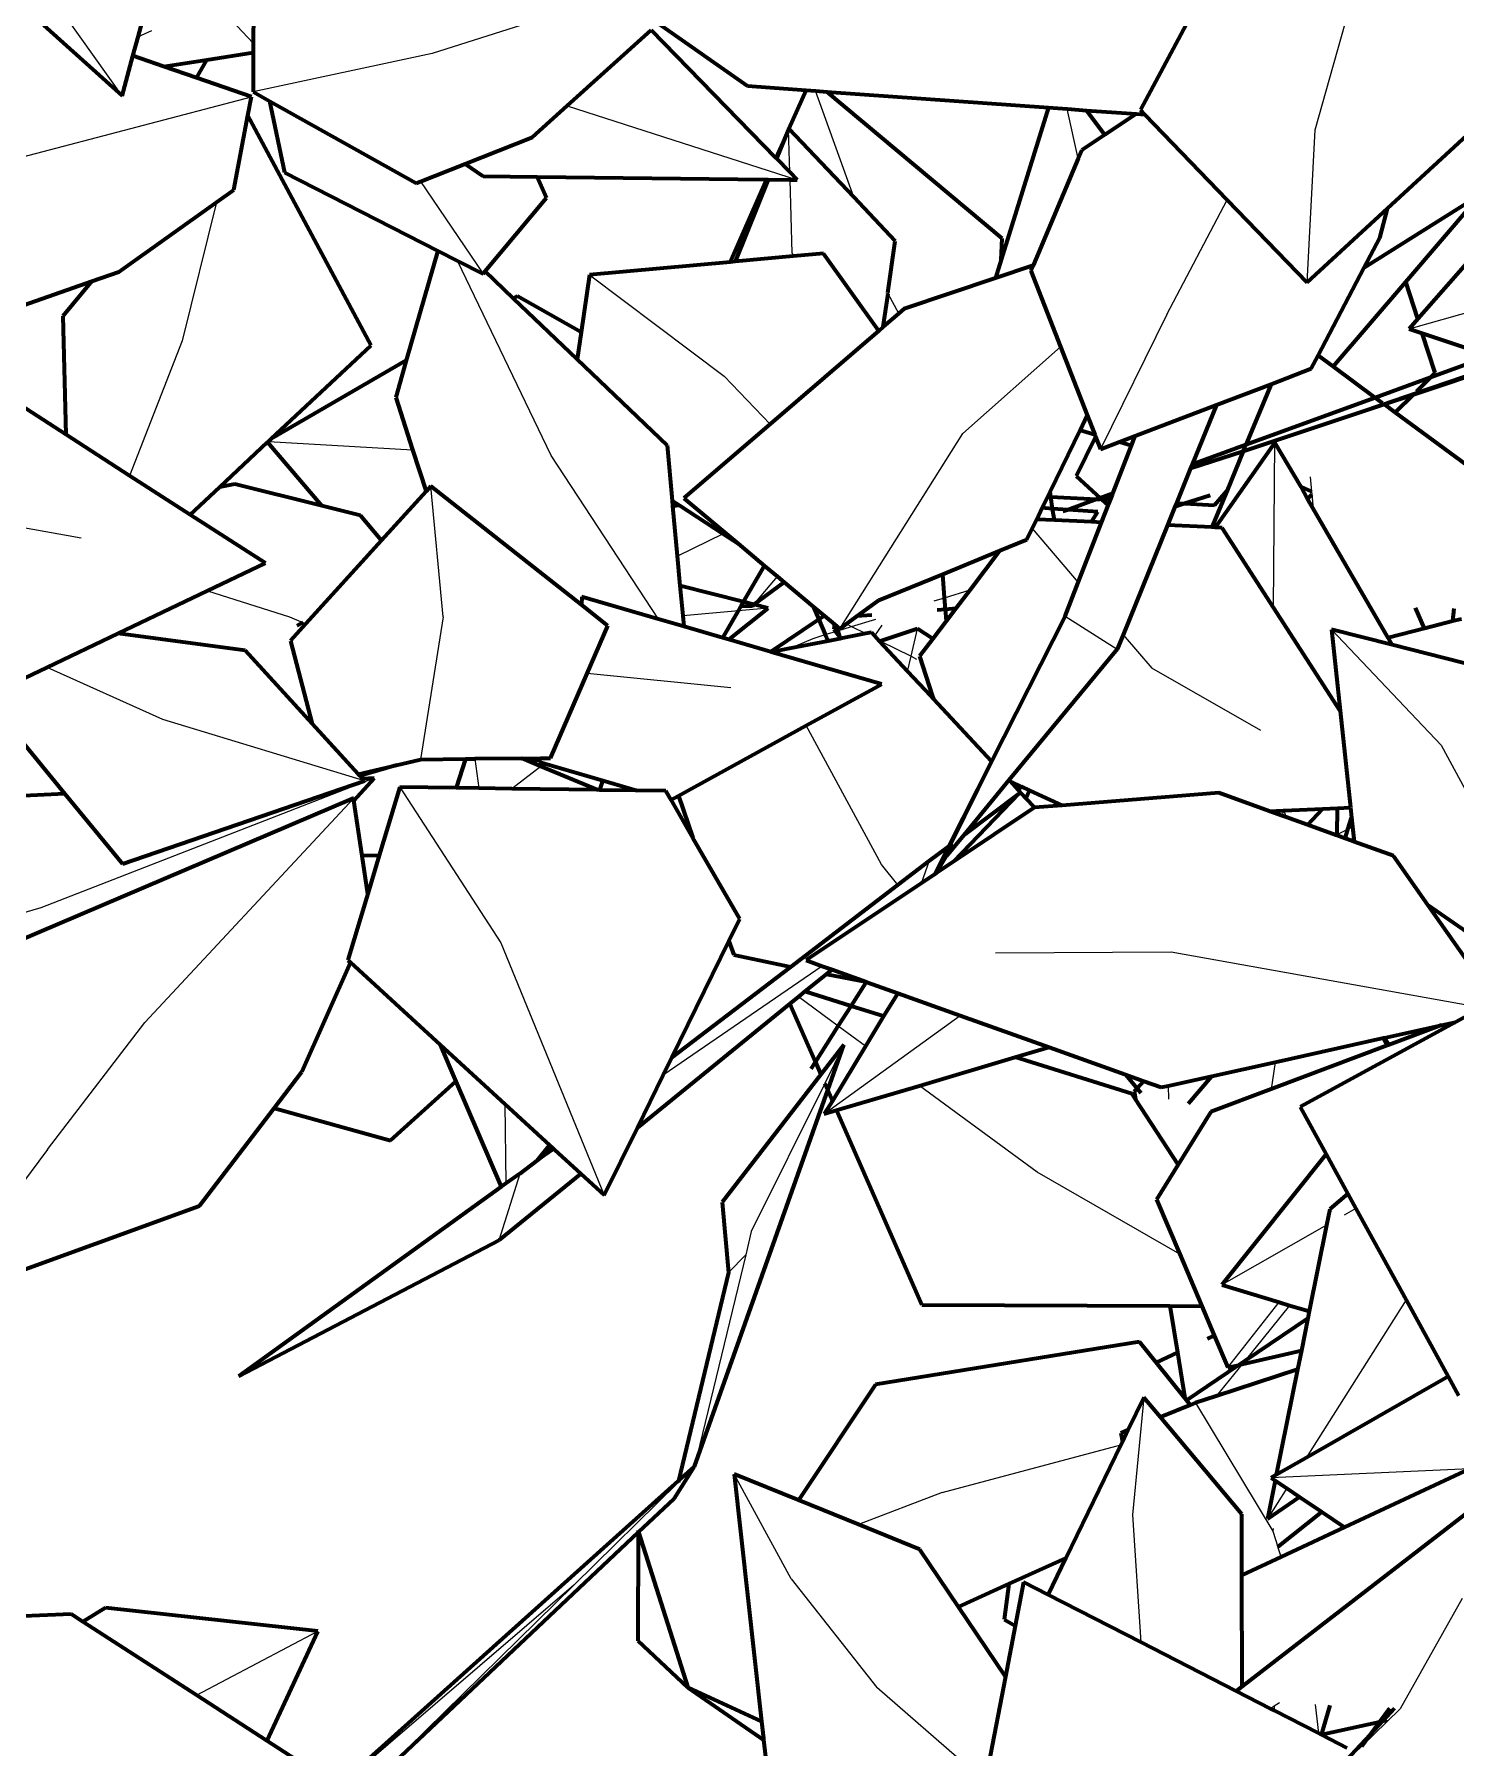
# Model space of a CAD drawing. Header units: millimetres. Extents: x 4307 to 31003, y 2809 to 20009.
# Drawn here: x 7127.6 to 7200.2, y 7709.8 to 7797.3 of the extents above; entities that cross this region are included whole.
import ezdxf

# ---------------------------------------------------------------- set-up
doc = ezdxf.new("R2010")
doc.units = ezdxf.units.MM
doc.layers.add('ProfileEdges', color=7, linetype='Continuous')

msp = doc.modelspace()

# ---------------------------------------------------------------- linework, layer by layer
for p, q in [((7134.135, 7801.787), (7138.785, 7796.827)), ((7193.045, 7792.411), (7195.502, 7801.104)), ((7132.079, 7794.142), (7127.971, 7799.929)), ((7154.264, 7798.314), (7147.928, 7796.304)), ((7133.582, 7797.465), (7132.892, 7797.165)), ((7147.928, 7796.304), (7138.775, 7794.347)), ((7126.997, 7791.033), (7138.691, 7794.09)), ((7169.467, 7788.961), (7167.517, 7794.397)), ((7154.82, 7793.632), (7166.584, 7789.849)), ((7180.946, 7790.938), (7180.377, 7793.473)), ((7166.203, 7790.239), (7166.141, 7792.418)), ((7192.647, 7784.611), (7193.045, 7792.411)), ((7147.324, 7789.767), (7150.532, 7785.05)), ((7166.32, 7786.107), (7166.214, 7789.854)), ((7136.906, 7788.706), (7135.14, 7781.62)), ((7185.474, 7782.971), (7188.561, 7788.833)), ((7166.32, 7786.107), (7166.367, 7785.948)), ((7154.006, 7775.763), (7149.226, 7785.716)), ((7155.968, 7784.996), (7162.85, 7779.819)), ((7197.855, 7782.244), (7208.782, 7785.311)), ((7171.774, 7783.028), (7171.237, 7784.027)), ((7185.474, 7782.971), (7182.081, 7776.09)), ((7135.14, 7781.62), (7132.464, 7774.736)), ((7180.037, 7781.32), (7175.053, 7776.893)), ((7198.223, 7779.04), (7202.792, 7780.592)), ((7162.85, 7779.819), (7165.196, 7777.373)), ((7196.492, 7778.451), (7198.223, 7779.04)), ((7189.397, 7776.041), (7196.492, 7778.451)), ((7139.557, 7776.482), (7146.922, 7776.066)), ((7168.76, 7766.917), (7175.053, 7776.893)), ((7190.923, 7768.006), (7190.987, 7776.44)), ((7159.498, 7767.408), (7154.006, 7775.763)), ((7186.687, 7775.12), (7189.397, 7776.041)), ((7192.8, 7774.682), (7192.867, 7773.931)), ((7148.488, 7767.527), (7147.861, 7774.2)), ((7192.867, 7773.931), (7192.881, 7773.769)), ((7192.881, 7773.769), (7192.944, 7773.067)), ((7121.094, 7773.148), (7129.986, 7771.57)), ((7162.794, 7771.764), (7160.465, 7770.632)), ((7178.595, 7772.034), (7180.947, 7769.284)), ((7164.359, 7768.155), (7165.574, 7769.579)), ((7136.444, 7768.854), (7140.634, 7767.519)), ((7173.586, 7768.339), (7174.115, 7768.502)), ((7174.115, 7768.502), (7175.418, 7768.904)), ((7140.634, 7767.519), (7141.307, 7767.235)), ((7148.488, 7767.527), (7147.33, 7760.243)), ((7163.577, 7767.833), (7160.746, 7767.581)), ((7165.091, 7767.968), (7163.577, 7767.833)), ((7169.358, 7767.034), (7170.596, 7767.416)), ((7176.566, 7760.079), (7180.275, 7767.553)), ((7180.275, 7767.553), (7182.932, 7765.874)), ((7141.307, 7767.235), (7141.468, 7767.167)), ((7167.396, 7766.428), (7168.016, 7766.62)), ((7168.016, 7766.62), (7168.532, 7766.779)), ((7168.532, 7766.779), (7168.659, 7766.818)), ((7168.659, 7766.818), (7169.358, 7767.034)), ((7169.098, 7767.164), (7169.358, 7767.034)), ((7169.358, 7767.034), (7170.089, 7766.668)), ((7170.908, 7767.109), (7170.533, 7766.549)), ((7172.398, 7765.51), (7172.725, 7766.914)), ((7183.232, 7766.613), (7184.696, 7764.902)), ((7199.494, 7760.964), (7193.892, 7766.883)), ((7166.187, 7765.909), (7167.396, 7766.428)), ((7170.84, 7766.291), (7172.398, 7765.51)), ((7134.158, 7762.276), (7128.256, 7764.939)), ((7172.218, 7764.741), (7172.398, 7765.51)), ((7172.398, 7765.51), (7172.675, 7765.371)), ((7190.268, 7761.715), (7184.696, 7764.902)), ((7163.195, 7763.901), (7155.847, 7764.628)), ((7144.459, 7759.147), (7134.158, 7762.276)), ((7170.89, 7754.878), (7167.036, 7761.967)), ((7199.494, 7760.964), (7204.483, 7751.72)), ((7150.111, 7760.272), (7150.314, 7758.768)), ((7153.474, 7759.885), (7151.999, 7758.743)), ((7153.67, 7760.037), (7153.474, 7759.885)), ((7174.517, 7755.95), (7176.566, 7760.079)), ((7144.959, 7759.282), (7127.918, 7752.653)), ((7146.267, 7758.827), (7151.426, 7750.868)), ((7133.246, 7746.801), (7143.913, 7758.255)), ((7191.411, 7757.634), (7191.36, 7757.363)), ((7191.562, 7757.29), (7191.474, 7757.637)), ((7194.109, 7756.373), (7194.181, 7756.409)), ((7194.181, 7756.409), (7194.727, 7756.678)), ((7194.727, 7756.678), (7194.966, 7756.796)), ((7174.189, 7755.289), (7174.517, 7755.95)), ((7171.717, 7753.827), (7170.89, 7754.878)), ((7173.333, 7755.061), (7172.908, 7753.909)), ((7127.918, 7752.653), (7107.476, 7746.684)), ((7151.426, 7750.868), (7156.72, 7737.973)), ((7185.698, 7750.403), (7176.71, 7750.35)), ((7201.565, 7747.558), (7185.698, 7750.403)), ((7167.857, 7749.687), (7159.732, 7744.111)), ((7168.68, 7746.615), (7166.643, 7748.11)), ((7128.269, 7740.317), (7133.246, 7746.801)), ((7167.965, 7742.131), (7174.914, 7747.164)), ((7170.069, 7745.596), (7168.68, 7746.615)), ((7168.966, 7745.664), (7167.987, 7743.691)), ((7191.013, 7744.783), (7190.806, 7743.394)), ((7167.987, 7743.691), (7164.236, 7736.123)), ((7178.836, 7739.162), (7172.826, 7743.573)), ((7185.547, 7743.569), (7185.556, 7742.892)), ((7151.646, 7742.625), (7151.691, 7738.568)), ((7128.269, 7740.317), (7122.468, 7732.521)), ((7154.18, 7740.301), (7152.417, 7739.091)), ((7151.345, 7735.677), (7152.417, 7739.091)), ((7186.129, 7734.974), (7178.836, 7739.162)), ((7195.136, 7737.298), (7194.535, 7736.957)), ((7164.236, 7736.123), (7163.95, 7734.94)), ((7193.631, 7736.443), (7188.274, 7733.398)), ((7163.95, 7734.94), (7161.332, 7724.118)), ((7163.07, 7734.033), (7163.95, 7734.94)), ((7188.589, 7729.175), (7191.212, 7732.51)), ((7197.694, 7732.637), (7192.585, 7724.559)), ((7191.748, 7732.348), (7189.472, 7729.534)), ((7189.317, 7729.344), (7187.996, 7727.711)), ((7189.472, 7729.534), (7189.317, 7729.344)), ((7184.299, 7727.649), (7183.713, 7721.655)), ((7186.936, 7727.363), (7190.883, 7720.82)), ((7173.983, 7722.794), (7183.119, 7725.221)), ((7161.332, 7724.118), (7160.497, 7723.298)), ((7166.278, 7718.374), (7163.361, 7723.728)), ((7200.943, 7724.006), (7190.81, 7723.544)), ((7160.497, 7723.298), (7155.162, 7718.063)), ((7173.983, 7722.794), (7169.714, 7721.147)), ((7191.604, 7723.008), (7190.615, 7721.444)), ((7183.713, 7721.655), (7184.137, 7715.141)), ((7190.909, 7720.958), (7190.883, 7720.82)), ((7190.883, 7720.82), (7191.144, 7720.02)), ((7191.312, 7719.507), (7191.144, 7720.02)), ((7166.278, 7718.374), (7170.652, 7712.835)), ((7155.162, 7718.063), (7141.548, 7706.379)), ((7155.162, 7718.063), (7144.404, 7707.504)), ((7200.557, 7717.37), (7197.393, 7711.737)), ((7135.873, 7712.438), (7142.078, 7715.713)), ((7164.854, 7710.224), (7160.994, 7712.823)), ((7175.271, 7708.808), (7170.652, 7712.835)), ((7190.964, 7711.872), (7190.772, 7711.739)), ((7190.964, 7711.872), (7190.949, 7711.647)), ((7191.222, 7712.051), (7190.964, 7711.872)), ((7193.057, 7711.958), (7193.214, 7710.486)), ((7196.716, 7711.08), (7197.393, 7711.737)), ((7195.433, 7709.835), (7196.716, 7711.08)), ((7194.403, 7708.835), (7195.433, 7709.835))]:
    msp.add_line(p, q)
at = {"layer": 'ProfileEdges', "lineweight": 211}
for p, q in [((7132.892, 7797.165), (7134.135, 7801.787)), ((7188.394, 7801.403), (7184.12, 7793.423)), ((7138.792, 7798.388), (7138.785, 7796.827)), ((7128.057, 7797.76), (7132.079, 7794.142)), ((7132.628, 7796.182), (7132.892, 7797.165)), ((7154.82, 7793.632), (7159.113, 7797.491)), ((7165.496, 7790.962), (7159.113, 7797.491)), ((7159.498, 7797.837), (7164.046, 7794.647)), ((7136.402, 7795.988), (7138.783, 7796.364)), ((7138.783, 7796.364), (7138.775, 7794.347)), ((7138.785, 7796.827), (7138.783, 7796.364)), ((7132.079, 7794.142), (7132.628, 7796.182)), ((7134.199, 7795.64), (7132.628, 7796.182)), ((7134.199, 7795.64), (7136.402, 7795.988)), ((7135.886, 7795.058), (7134.199, 7795.64)), ((7135.886, 7795.058), (7136.402, 7795.988)), ((7138.691, 7794.09), (7135.886, 7795.058)), ((7164.046, 7794.647), (7167.032, 7794.432)), ((7138.511, 7793.137), (7138.691, 7794.09)), ((7138.775, 7794.347), (7139.61, 7793.88)), ((7139.61, 7793.88), (7140.384, 7790.222)), ((7139.61, 7793.88), (7147.113, 7789.683)), ((7167.032, 7794.432), (7166.158, 7792.457)), ((7167.032, 7794.432), (7167.517, 7794.397)), ((7167.517, 7794.397), (7168.088, 7794.356)), ((7177.047, 7786.859), (7168.088, 7794.356)), ((7168.088, 7794.356), (7179.426, 7793.542)), ((7137.791, 7789.336), (7138.511, 7793.137)), ((7144.799, 7781.383), (7138.511, 7793.137)), ((7153.046, 7792.037), (7154.82, 7793.632)), ((7179.426, 7793.542), (7177.006, 7785.771)), ((7179.426, 7793.542), (7180.377, 7793.473)), ((7180.377, 7793.473), (7181.368, 7793.402)), ((7182.301, 7792.145), (7181.368, 7793.402)), ((7181.368, 7793.402), (7183.917, 7793.219)), ((7183.917, 7793.219), (7182.301, 7792.145)), ((7183.917, 7793.219), (7184.348, 7793.188)), ((7184.12, 7793.423), (7184.348, 7793.188)), ((7184.348, 7793.188), (7188.561, 7788.833)), ((7149.619, 7790.677), (7153.046, 7792.037)), ((7166.141, 7792.418), (7165.858, 7791.779)), ((7166.139, 7792.477), (7166.141, 7792.418)), ((7166.158, 7792.457), (7166.139, 7792.477)), ((7169.467, 7788.961), (7166.158, 7792.457)), ((7182.301, 7792.145), (7181.126, 7791.363)), ((7196.747, 7788.382), (7201.45, 7792.707)), ((7165.858, 7791.779), (7165.496, 7790.962)), ((7165.858, 7791.779), (7165.519, 7790.938)), ((7181.126, 7791.363), (7180.946, 7790.938)), ((7140.384, 7790.222), (7148.216, 7786.231)), ((7147.324, 7789.767), (7149.619, 7790.677)), ((7149.619, 7790.677), (7150.531, 7790.048)), ((7165.519, 7790.938), (7165.496, 7790.962)), ((7166.203, 7790.239), (7165.519, 7790.938)), ((7166.584, 7789.849), (7166.203, 7790.239)), ((7180.946, 7790.938), (7178.632, 7785.479)), ((7136.906, 7788.706), (7137.791, 7789.336)), ((7147.113, 7789.683), (7147.324, 7789.767)), ((7150.531, 7790.048), (7153.294, 7790.014)), ((7153.764, 7788.926), (7153.294, 7790.014)), ((7153.294, 7790.014), (7165.013, 7789.869)), ((7165.013, 7789.869), (7163.147, 7785.653)), ((7165.089, 7789.868), (7163.402, 7785.676)), ((7165.013, 7789.869), (7165.089, 7789.868)), ((7165.089, 7789.868), (7166.214, 7789.854)), ((7166.214, 7789.854), (7166.584, 7789.849)), ((7131.912, 7785.15), (7136.906, 7788.706)), ((7150.641, 7785.181), (7153.764, 7788.926)), ((7171.584, 7786.724), (7169.467, 7788.961)), ((7188.561, 7788.833), (7192.647, 7784.611)), ((7195.56, 7785.375), (7201.065, 7788.833)), ((7197.677, 7784.638), (7201.225, 7788.779)), ((7192.647, 7784.611), (7196.747, 7788.382)), ((7196.35, 7786.882), (7196.747, 7788.382)), ((7203.051, 7788.163), (7198.293, 7782.743)), ((7171.22, 7784.074), (7171.584, 7786.724)), ((7177.006, 7785.771), (7177.047, 7786.859)), ((7195.56, 7785.375), (7196.35, 7786.882)), ((7148.216, 7786.231), (7146.604, 7780.618)), ((7148.216, 7786.231), (7149.226, 7785.716)), ((7166.367, 7785.948), (7163.402, 7785.676)), ((7167.923, 7786.09), (7166.367, 7785.948)), ((7170.744, 7782.143), (7167.923, 7786.09)), ((7177.006, 7785.771), (7176.714, 7784.832)), ((7130.538, 7784.671), (7131.912, 7785.15)), ((7149.226, 7785.716), (7150.532, 7785.05)), ((7150.532, 7785.05), (7150.641, 7785.181)), ((7152.089, 7783.797), (7150.641, 7785.181)), ((7155.968, 7784.996), (7155.537, 7782.078)), ((7163.147, 7785.653), (7155.968, 7784.996)), ((7163.402, 7785.676), (7163.147, 7785.653)), ((7178.632, 7785.479), (7176.714, 7784.832)), ((7178.632, 7785.479), (7178.517, 7785.208)), ((7178.517, 7785.208), (7180.037, 7781.32)), ((7193.199, 7780.871), (7195.56, 7785.375)), ((7124.105, 7782.433), (7130.538, 7784.671)), ((7130.538, 7784.671), (7129.042, 7782.886)), ((7170.982, 7782.347), (7171.237, 7784.027)), ((7171.237, 7784.027), (7171.22, 7784.074)), ((7176.714, 7784.832), (7172.039, 7783.256)), ((7193.965, 7780.308), (7197.677, 7784.638)), ((7198.293, 7782.743), (7197.677, 7784.638)), ((7152.29, 7783.913), (7152.089, 7783.797)), ((7155.333, 7780.697), (7152.089, 7783.797)), ((7155.537, 7782.078), (7152.29, 7783.913)), ((7172.039, 7783.256), (7171.774, 7783.028)), ((7129.042, 7782.886), (7129.209, 7776.834)), ((7170.982, 7782.347), (7170.744, 7782.143)), ((7171.774, 7783.028), (7170.982, 7782.347)), ((7198.293, 7782.743), (7197.855, 7782.244)), ((7139.7, 7776.616), (7144.799, 7781.383)), ((7155.537, 7782.078), (7155.333, 7780.697)), ((7170.744, 7782.143), (7165.196, 7777.373)), ((7197.855, 7782.244), (7198.528, 7782.02)), ((7199.187, 7779.991), (7198.528, 7782.02)), ((7198.528, 7782.02), (7201.988, 7780.862)), ((7146.604, 7780.618), (7139.7, 7776.616)), ((7146.604, 7780.618), (7146.062, 7778.73)), ((7159.946, 7776.288), (7155.333, 7780.697)), ((7180.037, 7781.32), (7181.402, 7777.827)), ((7192.851, 7780.208), (7193.199, 7780.871)), ((7193.965, 7780.308), (7193.199, 7780.871)), ((7198.075, 7778.893), (7202.974, 7780.532)), ((7201.988, 7780.862), (7198.945, 7779.752)), ((7129.209, 7776.834), (7124.105, 7780.123)), ((7190.795, 7779.422), (7192.851, 7780.208)), ((7196.122, 7778.723), (7193.965, 7780.308)), ((7198.945, 7779.752), (7196.122, 7778.723)), ((7198.223, 7779.04), (7198.945, 7779.752)), ((7198.945, 7779.752), (7199.187, 7779.991)), ((7188.001, 7778.353), (7190.795, 7779.422)), ((7190.795, 7779.422), (7189.509, 7776.311)), ((7196.573, 7778.391), (7198.075, 7778.893)), ((7197.142, 7777.973), (7198.075, 7778.893)), ((7146.062, 7778.73), (7146.922, 7776.066)), ((7183.855, 7776.768), (7188.001, 7778.353)), ((7188.001, 7778.353), (7186.765, 7775.311)), ((7189.373, 7775.983), (7196.573, 7778.391)), ((7196.122, 7778.723), (7189.509, 7776.311)), ((7196.492, 7778.451), (7196.122, 7778.723)), ((7197.142, 7777.973), (7196.573, 7778.391)), ((7200.811, 7775.278), (7197.142, 7777.973)), ((7165.196, 7777.373), (7160.785, 7773.581)), ((7179.502, 7773.906), (7181.035, 7777.069)), ((7181.035, 7777.069), (7181.402, 7777.827)), ((7181.035, 7777.069), (7181.786, 7776.844)), ((7181.402, 7777.827), (7181.786, 7776.844)), ((7132.464, 7774.736), (7129.209, 7776.834)), ((7137.068, 7774.155), (7139.514, 7776.442)), ((7139.514, 7776.442), (7139.557, 7776.482)), ((7139.514, 7776.442), (7142.291, 7773.2)), ((7139.557, 7776.482), (7139.7, 7776.616)), ((7160.206, 7773.458), (7159.946, 7776.288)), ((7181.83, 7776.731), (7180.839, 7774.714)), ((7181.786, 7776.844), (7181.83, 7776.731)), ((7181.83, 7776.731), (7182.081, 7776.09)), ((7182.081, 7776.09), (7183.058, 7776.463)), ((7182.715, 7773.834), (7183.666, 7776.281)), ((7183.058, 7776.463), (7183.855, 7776.768)), ((7183.058, 7776.463), (7183.666, 7776.281)), ((7183.666, 7776.281), (7183.855, 7776.768)), ((7189.509, 7776.311), (7186.765, 7775.311)), ((7190.987, 7776.44), (7187.934, 7772.096)), ((7189.509, 7776.311), (7189.397, 7776.041)), ((7192.337, 7774.162), (7190.987, 7776.44)), ((7146.922, 7776.066), (7147.613, 7773.927)), ((7186.687, 7775.12), (7189.373, 7775.983)), ((7186.765, 7775.311), (7186.687, 7775.12)), ((7189.373, 7775.983), (7188.549, 7773.989)), ((7135.558, 7772.743), (7132.464, 7774.736)), ((7180.839, 7774.714), (7182.062, 7773.596)), ((7186.687, 7775.12), (7185.961, 7773.331)), ((7135.558, 7772.743), (7137.068, 7774.155)), ((7137.837, 7774.301), (7137.068, 7774.155)), ((7142.291, 7773.2), (7137.837, 7774.301)), ((7147.613, 7773.927), (7145.342, 7771.429)), ((7147.861, 7774.2), (7147.613, 7773.927)), ((7155.549, 7768.144), (7147.861, 7774.2)), ((7160.785, 7773.581), (7163.555, 7771.266)), ((7179.106, 7773.087), (7179.386, 7773.665)), ((7179.386, 7773.665), (7179.502, 7773.906)), ((7179.386, 7773.665), (7179.54, 7773.658)), ((7179.54, 7773.658), (7179.502, 7773.906)), ((7179.632, 7773.05), (7179.54, 7773.658)), ((7179.54, 7773.658), (7181.901, 7773.537)), ((7181.901, 7773.537), (7180.429, 7772.994)), ((7181.901, 7773.537), (7182.013, 7773.532)), ((7182.062, 7773.596), (7182.013, 7773.532)), ((7182.013, 7773.532), (7182.1, 7773.562)), ((7182.038, 7773.53), (7182.1, 7773.562)), ((7182.715, 7773.834), (7182.062, 7773.596)), ((7182.062, 7773.596), (7182.1, 7773.562)), ((7182.1, 7773.562), (7182.687, 7773.761)), ((7182.1, 7773.562), (7182.14, 7773.525)), ((7182.14, 7773.525), (7182.587, 7773.503)), ((7182.14, 7773.525), (7182.476, 7773.218)), ((7182.476, 7773.218), (7182.587, 7773.503)), ((7182.587, 7773.503), (7182.687, 7773.761)), ((7182.687, 7773.761), (7182.715, 7773.834)), ((7187.679, 7773.729), (7186.398, 7773.309)), ((7188.549, 7773.989), (7187.77, 7772.104)), ((7187.9, 7773.232), (7188.549, 7773.989)), ((7192.867, 7773.931), (7192.337, 7774.162)), ((7192.662, 7773.553), (7192.337, 7774.162)), ((7192.662, 7773.553), (7192.881, 7773.769)), ((7192.944, 7773.067), (7192.662, 7773.553)), ((7139.4, 7770.267), (7135.558, 7772.743)), ((7144.266, 7772.712), (7142.291, 7773.2)), ((7145.342, 7771.429), (7144.266, 7772.712)), ((7160.206, 7773.458), (7160.574, 7773.217)), ((7160.231, 7773.184), (7160.206, 7773.458)), ((7160.574, 7773.217), (7160.231, 7773.184)), ((7160.465, 7770.632), (7160.231, 7773.184)), ((7160.574, 7773.217), (7162.794, 7771.764)), ((7178.82, 7772.498), (7179.106, 7773.087)), ((7179.632, 7773.05), (7179.106, 7773.087)), ((7179.722, 7772.458), (7179.632, 7773.05)), ((7180.429, 7772.994), (7179.632, 7773.05)), ((7180.429, 7772.994), (7180.154, 7772.9)), ((7181.951, 7772.886), (7180.429, 7772.994)), ((7181.623, 7772.375), (7181.951, 7772.886)), ((7182.139, 7772.352), (7182.476, 7773.218)), ((7185.883, 7773.139), (7185.503, 7772.204)), ((7185.961, 7773.331), (7185.883, 7773.139)), ((7186.398, 7773.309), (7185.883, 7773.139)), ((7185.961, 7773.331), (7186.398, 7773.309)), ((7186.398, 7773.309), (7187.9, 7773.232)), ((7196.777, 7766.458), (7192.944, 7773.067)), ((7162.794, 7771.764), (7163.555, 7771.266)), ((7178.324, 7771.474), (7178.595, 7772.034)), ((7178.595, 7772.034), (7178.82, 7772.498)), ((7179.722, 7772.458), (7178.82, 7772.498)), ((7181.623, 7772.375), (7179.722, 7772.458)), ((7180.947, 7769.284), (7182.139, 7772.352)), ((7182.139, 7772.352), (7181.623, 7772.375)), ((7185.503, 7772.204), (7183.232, 7766.613)), ((7187.77, 7772.104), (7185.503, 7772.204)), ((7187.934, 7772.096), (7187.77, 7772.104)), ((7188.293, 7772.081), (7187.934, 7772.096)), ((7190.923, 7768.006), (7188.293, 7772.081)), ((7145.342, 7771.429), (7141.468, 7767.167)), ((7163.555, 7771.266), (7164.913, 7770.131)), ((7174.017, 7769.71), (7176.942, 7770.908)), ((7176.942, 7770.908), (7175.418, 7768.904)), ((7176.942, 7770.908), (7178.324, 7771.474)), ((7136.444, 7768.854), (7139.4, 7770.267)), ((7160.604, 7769.118), (7160.465, 7770.632)), ((7163.841, 7768.288), (7164.913, 7770.131)), ((7164.913, 7770.131), (7165.574, 7769.579)), ((7164.359, 7768.155), (7165.906, 7769.302)), ((7165.574, 7769.579), (7165.906, 7769.302)), ((7165.906, 7769.302), (7167.402, 7768.052)), ((7170.754, 7768.372), (7174.017, 7769.71)), ((7174.115, 7768.502), (7174.017, 7769.71)), ((7180.275, 7767.553), (7180.947, 7769.284)), ((7131.883, 7766.673), (7136.444, 7768.854)), ((7155.573, 7768.551), (7155.549, 7768.144)), ((7159.498, 7767.408), (7155.573, 7768.551)), ((7163.841, 7768.288), (7160.604, 7769.118)), ((7160.746, 7767.581), (7160.604, 7769.118)), ((7163.725, 7768.088), (7163.841, 7768.288)), ((7164.359, 7768.155), (7163.841, 7768.288)), ((7169.636, 7767.557), (7170.754, 7768.372)), ((7174.164, 7767.906), (7174.115, 7768.502)), ((7175.418, 7768.904), (7174.689, 7767.946)), ((7156.909, 7767.073), (7155.549, 7768.144)), ((7160.796, 7767.031), (7159.498, 7767.408)), ((7160.796, 7767.031), (7160.746, 7767.581)), ((7162.775, 7766.455), (7163.577, 7767.833)), ((7163.079, 7766.366), (7165.091, 7767.968)), ((7163.577, 7767.833), (7163.725, 7768.088)), ((7163.725, 7768.088), (7164.291, 7768.076)), ((7164.291, 7768.076), (7164.359, 7768.155)), ((7165.091, 7767.968), (7164.359, 7768.155)), ((7167.687, 7767.387), (7165.229, 7765.74)), ((7167.402, 7768.052), (7167.687, 7767.387)), ((7167.402, 7768.052), (7167.97, 7767.577)), ((7167.97, 7767.577), (7167.687, 7767.387)), ((7167.687, 7767.387), (7168.016, 7766.62)), ((7167.97, 7767.577), (7168.485, 7767.148)), ((7169.098, 7767.164), (7169.636, 7767.557)), ((7170.393, 7767.615), (7169.636, 7767.557)), ((7174.164, 7767.906), (7173.736, 7767.873)), ((7174.689, 7767.946), (7174.164, 7767.906)), ((7174.211, 7767.318), (7174.164, 7767.906)), ((7174.689, 7767.946), (7174.211, 7767.318)), ((7180.275, 7767.553), (7176.514, 7760.135)), ((7194.335, 7762.72), (7190.923, 7768.006)), ((7198.643, 7766.934), (7198.173, 7767.984)), ((7200.137, 7767.955), (7200.077, 7767.299)), ((7200.528, 7767.414), (7200.077, 7767.299)), ((7128.256, 7764.939), (7131.883, 7766.673)), ((7138.36, 7765.811), (7131.883, 7766.673)), ((7141.468, 7767.167), (7140.682, 7766.303)), ((7141.307, 7767.235), (7141.008, 7767.072)), ((7155.847, 7764.628), (7156.909, 7767.073)), ((7162.775, 7766.455), (7160.796, 7767.031)), ((7168.016, 7766.62), (7168.156, 7766.292)), ((7168.485, 7767.148), (7168.445, 7766.89)), ((7168.445, 7766.89), (7168.532, 7766.779)), ((7168.485, 7767.148), (7168.599, 7767.052)), ((7168.532, 7766.779), (7168.736, 7766.519)), ((7168.599, 7767.052), (7168.76, 7766.917)), ((7168.599, 7767.052), (7168.659, 7766.818)), ((7168.659, 7766.818), (7168.736, 7766.519)), ((7168.736, 7766.519), (7168.764, 7766.41)), ((7168.736, 7766.519), (7168.814, 7766.42)), ((7168.76, 7766.917), (7169.098, 7767.164)), ((7170.089, 7766.668), (7168.814, 7766.42)), ((7170.371, 7766.723), (7170.089, 7766.668)), ((7170.533, 7766.549), (7170.371, 7766.723)), ((7170.789, 7766.274), (7170.533, 7766.549)), ((7172.725, 7766.914), (7170.84, 7766.291)), ((7173.509, 7766.395), (7172.725, 7766.914)), ((7174.211, 7767.318), (7173.509, 7766.395)), ((7183.232, 7766.613), (7182.932, 7765.874)), ((7196.988, 7766.094), (7193.892, 7766.883)), ((7193.892, 7766.883), (7194.335, 7762.72)), ((7198.643, 7766.934), (7196.777, 7766.458)), ((7200.077, 7767.299), (7198.643, 7766.934)), ((7141.793, 7762.061), (7138.36, 7765.811)), ((7140.682, 7766.303), (7141.793, 7762.061)), ((7163.079, 7766.366), (7162.775, 7766.455)), ((7165.229, 7765.74), (7163.079, 7766.366)), ((7165.264, 7765.73), (7165.229, 7765.74)), ((7166.187, 7765.909), (7165.264, 7765.73)), ((7170.899, 7764.09), (7165.264, 7765.73)), ((7168.156, 7766.292), (7166.187, 7765.909)), ((7168.764, 7766.41), (7168.156, 7766.292)), ((7168.814, 7766.42), (7168.764, 7766.41)), ((7170.84, 7766.291), (7170.789, 7766.274)), ((7172.218, 7764.741), (7170.789, 7766.274)), ((7173.509, 7766.395), (7172.837, 7765.511)), ((7182.932, 7765.874), (7177.404, 7759.181)), ((7196.988, 7766.094), (7196.777, 7766.458)), ((7208.968, 7763.043), (7196.988, 7766.094)), ((7126.355, 7764.03), (7128.256, 7764.939)), ((7172.837, 7765.511), (7173.478, 7763.513)), ((7124.468, 7764.207), (7129.16, 7758.492)), ((7153.972, 7760.312), (7155.847, 7764.628)), ((7167.036, 7761.967), (7170.899, 7764.09)), ((7173.406, 7763.468), (7172.218, 7764.741)), ((7173.406, 7763.468), (7173.478, 7763.513)), ((7173.538, 7763.326), (7173.406, 7763.468)), ((7173.478, 7763.513), (7173.538, 7763.326)), ((7176.514, 7760.135), (7173.538, 7763.326)), ((7194.335, 7762.72), (7194.86, 7757.786)), ((7144.14, 7759.496), (7141.793, 7762.061)), ((7160.506, 7758.378), (7167.036, 7761.967)), ((7144.14, 7759.496), (7146.103, 7759.955)), ((7144.221, 7759.408), (7144.14, 7759.496)), ((7146.103, 7759.955), (7144.221, 7759.408)), ((7146.103, 7759.955), (7147.33, 7760.243)), ((7147.33, 7760.243), (7149.624, 7760.267)), ((7149.624, 7760.267), (7149.158, 7758.785)), ((7149.624, 7760.267), (7150.111, 7760.272)), ((7152.49, 7760.297), (7150.111, 7760.272)), ((7152.49, 7760.297), (7152.527, 7760.282)), ((7152.527, 7760.282), (7153.453, 7760.307)), ((7152.527, 7760.282), (7153.401, 7760.187)), ((7153.474, 7759.885), (7152.527, 7760.282)), ((7153.401, 7760.187), (7153.374, 7760.124)), ((7153.374, 7760.124), (7153.67, 7760.037)), ((7153.453, 7760.307), (7153.401, 7760.187)), ((7153.453, 7760.307), (7153.972, 7760.312)), ((7156.355, 7758.68), (7153.474, 7759.885)), ((7153.67, 7760.037), (7156.649, 7759.159)), ((7176.514, 7760.135), (7174.316, 7755.799)), ((7176.566, 7760.079), (7176.514, 7760.135)), ((7132.101, 7754.909), (7144.459, 7759.147)), ((7143.929, 7758.142), (7144.959, 7759.282)), ((7144.363, 7759.252), (7144.221, 7759.408)), ((7144.959, 7759.282), (7144.363, 7759.252)), ((7144.459, 7759.147), (7144.363, 7759.252)), ((7146.267, 7758.827), (7145.22, 7755.339)), ((7149.158, 7758.785), (7146.267, 7758.827)), ((7150.314, 7758.768), (7149.158, 7758.785)), ((7151.999, 7758.743), (7150.314, 7758.768)), ((7156.355, 7758.68), (7151.999, 7758.743)), ((7156.49, 7758.678), (7156.355, 7758.68)), ((7156.49, 7758.678), (7156.649, 7759.159)), ((7158.376, 7758.651), (7156.49, 7758.678)), ((7156.649, 7759.159), (7158.376, 7758.651)), ((7159.867, 7758.629), (7158.376, 7758.651)), ((7160.132, 7758.172), (7159.867, 7758.629)), ((7177.404, 7759.181), (7175.09, 7756.38)), ((7177.458, 7759.123), (7177.404, 7759.181)), ((7177.458, 7759.123), (7178.032, 7758.859)), ((7177.877, 7758.674), (7177.458, 7759.123)), ((7178.032, 7758.859), (7177.877, 7758.674)), ((7178.273, 7758.249), (7177.877, 7758.674)), ((7178.032, 7758.859), (7178.459, 7758.661)), ((7178.273, 7758.249), (7178.459, 7758.661)), ((7178.459, 7758.661), (7180.123, 7757.895)), ((7129.16, 7758.492), (7125.623, 7758.315)), ((7143.913, 7758.255), (7126.707, 7750.919)), ((7129.16, 7758.492), (7132.101, 7754.909)), ((7143.929, 7758.142), (7143.913, 7758.255)), ((7144.346, 7755.314), (7143.929, 7758.142)), ((7160.132, 7758.172), (7160.506, 7758.378)), ((7161.25, 7756.244), (7160.132, 7758.172)), ((7160.506, 7758.378), (7161.25, 7756.244)), ((7177.925, 7758.508), (7174.58, 7755.026)), ((7178.707, 7757.783), (7174.58, 7755.026)), ((7175.09, 7756.38), (7177.925, 7758.508)), ((7178.707, 7757.783), (7178.273, 7758.249)), ((7180.123, 7757.895), (7178.707, 7757.783)), ((7188.123, 7758.529), (7180.123, 7757.895)), ((7190.696, 7757.602), (7188.123, 7758.529)), ((7193.421, 7757.723), (7194.186, 7757.757)), ((7194.181, 7756.409), (7194.186, 7757.757)), ((7194.186, 7757.757), (7194.86, 7757.786)), ((7194.86, 7757.786), (7194.915, 7757.275)), ((7190.696, 7757.602), (7191.411, 7757.634)), ((7191.36, 7757.363), (7190.696, 7757.602)), ((7191.562, 7757.29), (7191.36, 7757.363)), ((7191.411, 7757.634), (7191.474, 7757.637)), ((7191.474, 7757.637), (7193.421, 7757.723)), ((7192.657, 7756.896), (7191.562, 7757.29)), ((7192.657, 7756.896), (7193.421, 7757.723)), ((7194.109, 7756.373), (7192.657, 7756.896)), ((7194.727, 7756.678), (7194.915, 7757.275)), ((7194.915, 7757.275), (7194.966, 7756.796)), ((7163.653, 7752.102), (7161.25, 7756.244)), ((7175.09, 7756.38), (7174.189, 7755.289)), ((7194.181, 7756.347), (7194.109, 7756.373)), ((7194.181, 7756.347), (7194.181, 7756.409)), ((7194.578, 7756.205), (7194.181, 7756.347)), ((7194.578, 7756.205), (7194.727, 7756.678)), ((7194.927, 7756.079), (7194.578, 7756.205)), ((7195.03, 7756.185), (7194.927, 7756.079)), ((7195.046, 7756.036), (7194.927, 7756.079)), ((7194.966, 7756.796), (7195.03, 7756.185)), ((7195.03, 7756.185), (7195.046, 7756.036)), ((7197.049, 7755.315), (7195.046, 7756.036)), ((7145.22, 7755.339), (7144.346, 7755.314)), ((7144.631, 7753.375), (7144.346, 7755.314)), ((7145.22, 7755.339), (7144.631, 7753.375)), ((7173.333, 7755.061), (7174.316, 7755.799)), ((7174.316, 7755.799), (7173.589, 7754.364)), ((7173.681, 7754.425), (7174.189, 7755.289)), ((7174.316, 7755.799), (7174.517, 7755.95)), ((7198.812, 7752.811), (7197.049, 7755.315)), ((7171.717, 7753.827), (7173.333, 7755.061)), ((7173.589, 7754.364), (7172.908, 7753.909)), ((7173.681, 7754.425), (7173.589, 7754.364)), ((7174.58, 7755.026), (7173.681, 7754.425)), ((7144.631, 7753.375), (7143.615, 7749.988)), ((7166.25, 7749.653), (7171.717, 7753.827)), ((7172.908, 7753.909), (7167.03, 7749.983)), ((7198.812, 7752.811), (7203.855, 7749.311)), ((7202.248, 7747.93), (7198.812, 7752.811)), ((7163.094, 7750.961), (7163.653, 7752.102)), ((7160.176, 7745.015), (7163.094, 7750.961)), ((7163.094, 7750.961), (7163.338, 7750.261)), ((7141.271, 7744.283), (7143.745, 7749.869)), ((7143.615, 7749.988), (7143.745, 7749.869)), ((7143.745, 7749.869), (7148.337, 7745.659)), ((7163.338, 7750.261), (7166.25, 7749.653)), ((7167.03, 7749.983), (7167.857, 7749.687)), ((7160.176, 7745.015), (7166.25, 7749.653)), ((7168.073, 7749.272), (7166.973, 7748.378)), ((7167.857, 7749.687), (7168.362, 7749.506)), ((7168.362, 7749.506), (7168.073, 7749.272)), ((7168.073, 7749.272), (7170.118, 7748.879)), ((7168.362, 7749.506), (7170.118, 7748.879)), ((7166.973, 7748.378), (7166.643, 7748.11)), ((7169.332, 7747.642), (7166.973, 7748.378)), ((7169.332, 7747.642), (7170.098, 7748.848)), ((7170.098, 7748.848), (7170.118, 7748.879)), ((7170.147, 7748.868), (7170.098, 7748.848)), ((7170.118, 7748.879), (7170.147, 7748.868)), ((7170.147, 7748.868), (7171.716, 7748.307)), ((7171.716, 7748.307), (7170.996, 7747.122)), ((7171.716, 7748.307), (7174.914, 7747.164)), ((7166.203, 7747.752), (7158.412, 7741.421)), ((7166.643, 7748.11), (7166.203, 7747.752)), ((7166.203, 7747.752), (7167.511, 7744.775)), ((7168.68, 7746.615), (7169.332, 7747.642)), ((7170.996, 7747.122), (7169.332, 7747.642)), ((7201.565, 7747.558), (7200.221, 7746.826)), ((7167.511, 7744.775), (7168.68, 7746.615)), ((7170.996, 7747.122), (7170.069, 7745.596)), ((7174.914, 7747.164), (7179.455, 7745.54)), ((7200.221, 7746.826), (7192.28, 7742.501)), ((7196.597, 7746.022), (7199.506, 7746.668)), ((7199.506, 7746.668), (7196.836, 7745.663)), ((7199.506, 7746.668), (7200.221, 7746.826)), ((7148.337, 7745.659), (7149.141, 7743.79)), ((7148.337, 7745.659), (7151.646, 7742.625)), ((7168.966, 7745.664), (7167.789, 7744.142)), ((7168.143, 7743.337), (7168.966, 7745.664)), ((7170.069, 7745.596), (7168.376, 7742.807)), ((7177.716, 7745.024), (7179.455, 7745.54)), ((7179.455, 7745.54), (7183.361, 7744.143)), ((7196.73, 7745.623), (7190.806, 7743.394)), ((7191.013, 7744.783), (7196.549, 7746.011)), ((7196.549, 7746.011), (7196.597, 7746.022)), ((7196.549, 7746.011), (7196.73, 7745.623)), ((7196.836, 7745.663), (7196.597, 7746.022)), ((7196.836, 7745.663), (7196.73, 7745.623)), ((7159.732, 7744.111), (7160.176, 7745.015)), ((7167.296, 7744.436), (7167.511, 7744.775)), ((7167.511, 7744.775), (7167.789, 7744.142)), ((7172.826, 7743.573), (7177.716, 7745.024)), ((7183.691, 7743.158), (7177.716, 7745.024)), ((7187.779, 7744.065), (7191.013, 7744.783)), ((7139.844, 7742.418), (7141.271, 7744.283)), ((7145.792, 7740.777), (7149.141, 7743.79)), ((7149.141, 7743.79), (7151.458, 7738.4)), ((7158.412, 7741.421), (7159.732, 7744.111)), ((7167.789, 7744.142), (7162.751, 7737.628)), ((7183.361, 7744.143), (7183.952, 7743.438)), ((7183.361, 7744.143), (7184.287, 7743.812)), ((7184.287, 7743.812), (7183.952, 7743.438)), ((7184.287, 7743.812), (7185.189, 7743.49)), ((7185.547, 7743.569), (7187.779, 7744.065)), ((7186.578, 7742.667), (7187.779, 7744.065)), ((7161.332, 7724.118), (7168.143, 7743.337)), ((7167.987, 7743.691), (7168.143, 7743.337)), ((7168.143, 7743.337), (7168.376, 7742.807)), ((7168.591, 7742.316), (7172.826, 7743.573)), ((7183.873, 7742.879), (7183.691, 7743.158)), ((7183.952, 7743.438), (7183.807, 7743.277)), ((7183.807, 7743.277), (7183.873, 7742.879)), ((7186.052, 7739.544), (7183.873, 7742.879)), ((7183.952, 7743.438), (7184.15, 7743.201)), ((7185.189, 7743.49), (7185.547, 7743.569)), ((7190.806, 7743.394), (7187.723, 7742.234)), ((7136.037, 7737.441), (7139.844, 7742.418)), ((7139.844, 7742.418), (7145.792, 7740.777)), ((7151.646, 7742.625), (7153.929, 7740.531)), ((7168.376, 7742.807), (7167.965, 7742.131)), ((7167.965, 7742.131), (7168.591, 7742.316)), ((7168.591, 7742.316), (7172.954, 7732.383)), ((7187.723, 7742.234), (7186.052, 7739.544)), ((7192.28, 7742.501), (7193.608, 7740.082)), ((7156.72, 7737.973), (7158.412, 7741.421)), ((7153.284, 7739.753), (7153.929, 7740.531)), ((7153.284, 7739.753), (7154.099, 7740.375)), ((7153.929, 7740.531), (7154.099, 7740.375)), ((7154.099, 7740.375), (7154.18, 7740.301)), ((7154.18, 7740.301), (7155.521, 7739.072)), ((7152.417, 7739.091), (7153.284, 7739.753)), ((7186.052, 7739.544), (7184.946, 7737.763)), ((7193.608, 7740.082), (7188.274, 7733.398)), ((7193.608, 7740.082), (7194.725, 7738.046)), ((7155.521, 7739.072), (7151.345, 7735.677)), ((7151.691, 7738.568), (7151.458, 7738.4)), ((7152.417, 7739.091), (7151.691, 7738.568)), ((7155.521, 7739.072), (7156.72, 7737.973)), ((7151.458, 7738.4), (7138.036, 7728.736)), ((7162.751, 7737.628), (7163.07, 7734.033)), ((7184.946, 7737.763), (7186.129, 7734.974)), ((7194.725, 7738.046), (7193.797, 7737.269)), ((7194.725, 7738.046), (7195.136, 7737.298)), ((7122.468, 7732.521), (7136.037, 7737.441)), ((7193.797, 7737.269), (7193.631, 7736.443)), ((7195.136, 7737.298), (7197.694, 7732.637)), ((7193.631, 7736.443), (7192.747, 7732.046)), ((7138.036, 7728.736), (7151.345, 7735.677)), ((7186.129, 7734.974), (7187.257, 7732.316)), ((7163.07, 7734.033), (7160.518, 7723.388)), ((7188.274, 7733.398), (7191.212, 7732.51)), ((7172.954, 7732.383), (7185.618, 7732.323)), ((7191.212, 7732.51), (7191.748, 7732.348)), ((7197.694, 7732.637), (7199.849, 7728.711)), ((7185.618, 7732.323), (7187.257, 7732.316)), ((7185.618, 7732.323), (7186.012, 7729.935)), ((7187.257, 7732.316), (7187.896, 7730.81)), ((7189.472, 7729.534), (7192.678, 7731.704)), ((7191.748, 7732.348), (7192.747, 7732.046)), ((7192.678, 7731.704), (7192.345, 7730.046)), ((7192.747, 7732.046), (7192.678, 7731.704)), ((7187.896, 7730.81), (7187.527, 7730.639)), ((7187.896, 7730.81), (7188.589, 7729.175)), ((7184.075, 7730.495), (7170.578, 7728.308)), ((7184.93, 7729.432), (7184.075, 7730.495)), ((7186.012, 7729.935), (7184.93, 7729.432)), ((7186.012, 7729.935), (7186.397, 7727.608)), ((7189.317, 7729.344), (7192.345, 7730.046)), ((7192.345, 7730.046), (7192.149, 7729.074)), ((7186.397, 7727.608), (7184.93, 7729.432)), ((7186.477, 7727.508), (7189.123, 7729.298)), ((7192.149, 7729.074), (7187.996, 7727.711)), ((7188.589, 7729.175), (7189.123, 7729.298)), ((7189.123, 7729.298), (7189.472, 7729.534)), ((7189.123, 7729.298), (7189.317, 7729.344)), ((7192.149, 7729.074), (7191.067, 7723.691)), ((7170.578, 7728.308), (7166.65, 7722.392)), ((7199.849, 7728.711), (7192.585, 7724.559)), ((7199.849, 7728.711), (7200.383, 7727.737)), ((7184.299, 7727.649), (7183.482, 7725.968)), ((7185.145, 7726.64), (7184.299, 7727.649)), ((7186.662, 7727.252), (7185.145, 7726.64)), ((7186.477, 7727.508), (7186.397, 7727.608)), ((7186.687, 7727.248), (7186.477, 7727.508)), ((7186.936, 7727.363), (7186.662, 7727.252)), ((7187.996, 7727.711), (7186.936, 7727.363)), ((7189.297, 7721.688), (7185.145, 7726.64)), ((7183.198, 7725.384), (7183.119, 7725.221)), ((7183.482, 7725.968), (7183.12, 7725.822)), ((7183.12, 7725.822), (7183.198, 7725.384)), ((7183.482, 7725.968), (7183.198, 7725.384)), ((7183.119, 7725.221), (7180.306, 7719.429)), ((7192.585, 7724.559), (7191.067, 7723.691)), ((7160.298, 7722.471), (7161.332, 7724.118)), ((7160.518, 7723.388), (7161.332, 7724.118)), ((7163.361, 7723.728), (7164.757, 7711.097)), ((7166.65, 7722.392), (7163.361, 7723.728)), ((7203.566, 7723.886), (7189.329, 7712.877)), ((7191.067, 7723.691), (7190.81, 7723.544)), ((7200.943, 7724.006), (7194.551, 7721.018)), ((7141.548, 7706.379), (7160.518, 7723.388)), ((7160.518, 7723.388), (7160.497, 7723.298)), ((7191.01, 7723.409), (7190.615, 7721.444)), ((7190.81, 7723.544), (7191.01, 7723.409)), ((7191.01, 7723.409), (7191.604, 7723.008)), ((7191.604, 7723.008), (7192.251, 7722.571)), ((7158.478, 7720.757), (7160.298, 7722.471)), ((7169.714, 7721.147), (7166.65, 7722.392)), ((7190.615, 7721.444), (7192.251, 7722.571)), ((7192.251, 7722.571), (7193.399, 7721.796)), ((7172.841, 7719.876), (7169.714, 7721.147)), ((7189.308, 7718.571), (7189.297, 7721.688)), ((7191.144, 7720.02), (7193.399, 7721.796)), ((7194.551, 7721.018), (7191.312, 7719.507)), ((7193.399, 7721.796), (7194.551, 7721.018)), ((7144.404, 7707.504), (7158.478, 7720.757)), ((7158.459, 7715.219), (7158.478, 7720.757)), ((7158.478, 7720.757), (7158.478, 7720.854)), ((7158.478, 7720.757), (7160.994, 7712.823)), ((7174.817, 7716.951), (7172.841, 7719.876)), ((7177.401, 7718.118), (7180.306, 7719.429)), ((7180.306, 7719.429), (7179.403, 7717.569)), ((7191.312, 7719.507), (7189.308, 7718.571)), ((7189.329, 7712.877), (7189.308, 7718.571)), ((7174.817, 7716.951), (7177.401, 7718.118)), ((7177.401, 7718.118), (7177.155, 7716.299)), ((7178.145, 7718.215), (7177.715, 7715.973)), ((7179.403, 7717.569), (7178.145, 7718.215)), ((7184.137, 7715.141), (7179.403, 7717.569)), ((7131.231, 7716.891), (7130.066, 7716.188)), ((7142.078, 7715.713), (7131.231, 7716.891)), ((7177.221, 7713.391), (7174.817, 7716.951)), ((7129.476, 7716.57), (7122.324, 7716.265)), ((7130.066, 7716.188), (7129.476, 7716.57)), ((7135.873, 7712.438), (7130.066, 7716.188)), ((7177.155, 7716.299), (7177.715, 7715.973)), ((7177.715, 7715.973), (7177.221, 7713.391)), ((7139.483, 7710.107), (7142.078, 7715.713)), ((7160.994, 7712.823), (7158.459, 7715.219)), ((7189.019, 7712.638), (7184.137, 7715.141)), ((7177.221, 7713.391), (7176.358, 7708.89)), ((7139.483, 7710.107), (7135.873, 7712.438)), ((7160.994, 7712.823), (7164.757, 7711.097)), ((7160.994, 7712.823), (7164.862, 7710.146)), ((7189.329, 7712.877), (7189.019, 7712.638)), ((7190.772, 7711.739), (7189.019, 7712.638)), ((7190.949, 7711.647), (7190.772, 7711.739)), ((7193.214, 7710.486), (7190.949, 7711.647)), ((7193.372, 7710.405), (7193.816, 7711.919)), ((7196.348, 7711.062), (7196.871, 7711.764)), ((7197.106, 7711.752), (7196.498, 7711.095)), ((7164.757, 7711.097), (7164.854, 7710.224)), ((7193.372, 7710.405), (7193.214, 7710.486)), ((7196.348, 7711.062), (7193.372, 7710.405)), ((7196.498, 7711.095), (7195.858, 7710.405)), ((7195.858, 7710.405), (7196.348, 7711.062)), ((7196.498, 7711.095), (7196.348, 7711.062)), ((7196.619, 7711.122), (7196.498, 7711.095)), ((7196.716, 7711.08), (7196.619, 7711.122)), ((7141.56, 7708.765), (7139.483, 7710.107)), ((7164.854, 7710.224), (7164.862, 7710.146)), ((7164.862, 7710.146), (7165.004, 7708.867)), ((7194.682, 7709.733), (7193.372, 7710.405)), ((7195.858, 7710.405), (7194.403, 7708.835)), ((7195.433, 7709.835), (7195.858, 7710.405))]:
    msp.add_line(p, q, dxfattribs=at)

doc.saveas('drawing.dxf')
